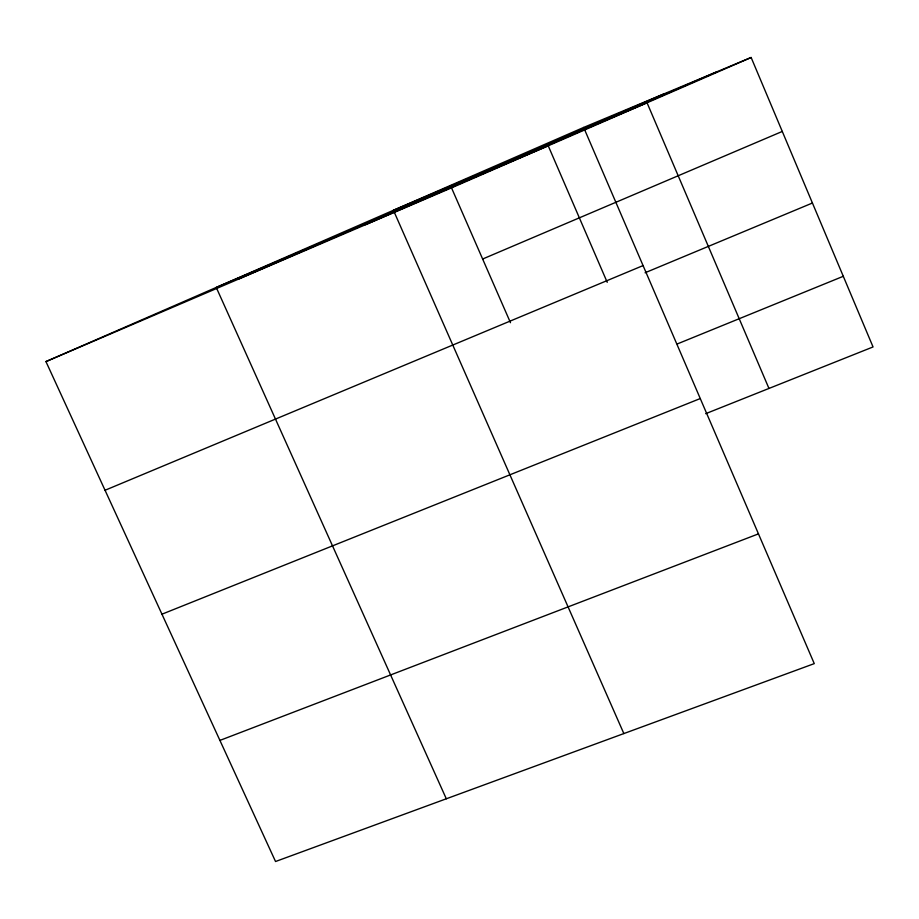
<?xml version="1.0" encoding="UTF-8"?>
<svg xmlns="http://www.w3.org/2000/svg" width="919" height="919" viewBox="0 0 919 919"><rect width="100%" height="100%" fill="white"/><g stroke="black" fill="none" stroke-linecap="round" stroke-linejoin="round"><path stroke-width="1.38" d="M583.657 127.431L814.268 663.621L275.539 861.517L45.95 361.592L583.657 127.431L751.133 57.483L873.05 346.945L705.689 413.676M238.09 279.296L664.173 93.807M365.429 224.741L716.361 72.004M45.95 361.592L451.528 187.867L751.133 57.483M482.636 259.02L782.287 131.44M105.042 490.264L643.07 265.58M645.081 272.759L812.43 203.019M677.257 343.959L843.297 276.297M161.962 614.191L700.267 398.547M219.928 740.404L758.462 533.87M446.312 798.783L216.241 287.429L548.229 145.788L607.229 282.328M623.852 733.569L393.424 210.267L647.045 102.779L768.962 388.45M451.528 187.867L510.482 322.707"/></g></svg>
